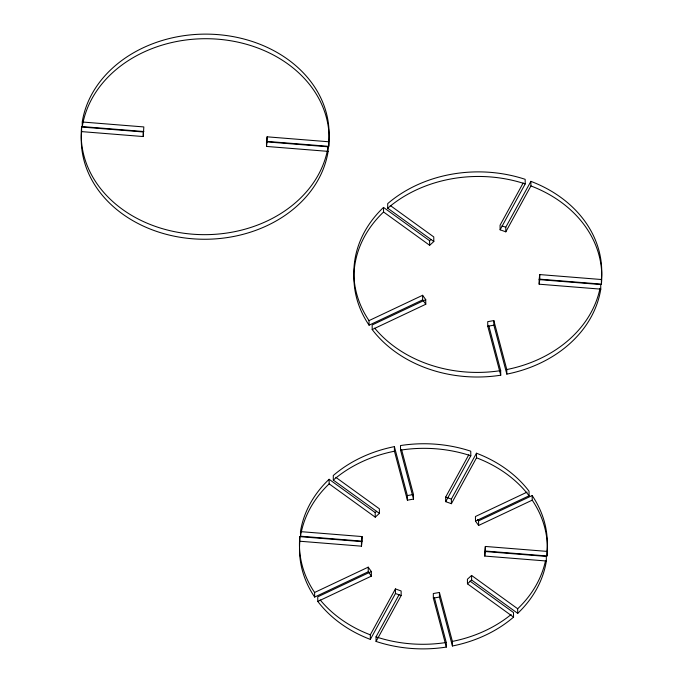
<?xml version="1.0" encoding="UTF-8"?>
<svg xmlns="http://www.w3.org/2000/svg" width="683" height="683" viewBox="0 0 683 683"><rect width="100%" height="100%" fill="white"/><g stroke="black" fill="none" stroke-linecap="round" stroke-linejoin="round"><path stroke-width="1.02" d="M143.242 136.549L143.191 131.964L81.593 127.021L81.636 131.614L143.242 136.549L143.831 126.936L83.292 122.078M266.472 141.851L328.071 146.794L328.122 151.378L266.515 146.435L266.472 141.851L267.113 136.822L328.711 141.765L328.762 146.35L267.164 141.407L267.113 136.822M266.515 146.435L267.164 141.407M361.427 541.593L362.067 536.565L300.469 531.622L300.52 536.206L362.118 541.149L361.478 546.178L299.871 541.235L299.828 536.65L361.427 541.593L361.478 546.178M484.708 551.48L546.306 556.414L546.357 561.008L484.751 556.064L484.708 551.48L485.348 546.451L546.955 551.386L546.998 555.979L485.4 551.036L485.348 546.451M484.751 556.064L485.4 551.036M539.118 279.603L600.716 284.546L600.767 289.14L539.16 284.196L539.118 279.603L539.758 274.575L601.364 279.518L601.407 284.111L539.809 279.168L539.758 274.575M539.16 284.196L539.809 279.168M523.161 182.993L500.067 225.211L500.11 229.804L505.821 231.827L530.93 185.938L530.879 181.345A123.939 100.273 -0.6 0 1 601.364 279.518M500.11 229.804L525.218 183.906L525.167 179.322A123.939 100.273 -0.6 0 0 387.688 203.628L387.731 208.221L433.816 241.526L429.65 245.299L383.564 211.995L383.513 207.41L429.598 240.715L429.65 245.299M505.821 231.827L505.77 227.243L530.879 181.345M368.205 567.163L368.248 571.756L314.667 597.062L314.615 592.477L368.205 567.163L371.33 571.526L317.749 596.84L317.791 601.424A123.939 100.273 -0.6 0 0 370.357 639.408L370.306 634.823L395.414 588.925L401.126 590.957L401.169 595.542L376.068 641.439A123.939 100.273 -0.6 0 0 446.323 647.074L446.272 642.481L434.388 597.616M478.621 525.458L478.578 520.873L532.159 495.559L532.211 500.152L478.621 525.458L475.496 521.103L529.077 495.79L529.035 491.197A123.939 100.273 -0.6 0 0 476.469 453.213L476.521 457.806L451.412 503.695L445.7 501.672L445.658 497.079L468.751 454.861M370.357 639.408L395.457 593.518L395.414 588.925M445.7 501.672L470.809 455.774L470.758 451.19A123.939 100.273 -0.6 0 0 400.503 445.555L400.545 450.14L413.514 499.094L407.409 500.169L394.441 451.224L394.39 446.631A123.939 100.273 -0.6 0 0 333.278 475.505L333.321 480.089L379.406 513.394L375.24 517.168L329.155 483.863L329.104 479.278L375.189 512.583L375.24 517.168M376.068 641.439L376.017 636.846L399.111 594.628M451.412 503.695L451.361 499.111L476.469 453.213M429.598 240.715L430.99 239.451M375.189 512.583L376.581 511.319M471.586 575.453L471.637 580.046L517.723 613.351L517.671 608.758L471.586 575.453L467.42 579.235L467.462 583.82L513.548 617.125A123.939 100.273 -0.6 0 1 452.428 645.99L439.468 597.044L439.417 592.46L433.312 593.536L433.355 598.129L446.323 647.074M467.462 583.82L471.637 580.046M422.615 295.295L422.657 299.88L369.076 325.193L369.025 320.609L422.615 295.295L425.74 299.658L425.791 304.242L372.201 329.556L372.158 324.963L425.74 299.658M527.114 492.101L475.445 516.51L475.496 521.103M317.791 601.424L371.381 576.119L371.33 571.526M600.767 289.14A123.939 100.273 -0.6 0 1 506.837 374.122L506.795 369.537L493.826 320.583L487.722 321.667L487.764 326.252L500.733 375.206A123.939 100.273 -0.6 0 1 372.201 329.556M487.764 326.252L493.877 325.176L493.826 320.583M407.409 500.169L407.358 495.585L413.471 494.501L401.578 449.636M433.355 598.129L439.468 597.044M328.711 141.765A123.939 100.273 -0.6 0 0 217.92 34.611A123.939 100.273 -0.6 0 0 82.233 121.992L82.284 126.586L143.882 131.52M501.971 225.885L505.77 227.243M445.658 497.079L451.361 499.111M395.457 593.518L401.169 595.542M390.249 205.481L433.773 236.933L433.816 241.526M335.84 477.349L379.364 508.809L379.406 513.394M469.981 581.079L513.505 612.54L513.548 617.125M422.657 299.88L425.791 304.242M477.528 519.422L478.578 520.873M368.248 571.756L371.381 576.119M493.877 325.176L506.837 374.122M488.797 325.748L500.682 370.613L500.733 375.206M439.417 592.46L452.385 641.405L452.428 645.99M394.39 446.631L407.358 495.585M413.471 494.501L413.514 499.094M362.067 536.565L362.118 541.149M82.284 126.586A123.939 100.273 -0.6 0 1 217.971 39.196A123.939 100.273 -0.6 0 1 328.762 146.35M328.122 151.378A123.939 100.273 -0.6 0 1 192.427 238.768A123.939 100.273 -0.6 0 1 81.636 131.614M328.071 146.794A123.939 100.273 -0.6 0 1 192.384 234.175A123.939 100.273 -0.6 0 1 81.593 127.021M530.93 185.938A123.939 100.273 -0.6 0 1 601.407 284.111M369.076 325.193A123.939 100.273 -0.6 0 1 383.564 211.995M387.731 208.221A123.939 100.273 -0.6 0 1 525.218 183.906M600.033 288.286A123.939 100.273 -0.6 0 1 506.795 369.537M500.682 370.613A123.939 100.273 -0.6 0 1 374.677 328.139M369.025 320.609A123.939 100.273 -0.6 0 1 383.513 207.41M532.211 500.152A123.939 100.273 -0.6 0 1 546.998 555.979M546.357 561.008A123.939 100.273 -0.6 0 1 517.723 613.351M314.667 597.062A123.939 100.273 -0.6 0 1 299.871 541.235M300.52 536.206A123.939 100.273 -0.6 0 1 329.155 483.863M333.321 480.089A123.939 100.273 -0.6 0 1 394.441 451.224M400.545 450.14A123.939 100.273 -0.6 0 1 470.809 455.774M476.521 457.806A123.939 100.273 -0.6 0 1 529.077 495.79M532.159 495.559A123.939 100.273 -0.6 0 1 546.955 551.386M545.546 560.512A123.939 100.273 -0.6 0 1 517.671 608.758M511.123 614.521A123.939 100.273 -0.6 0 1 452.385 641.405M446.272 642.481A123.939 100.273 -0.6 0 1 376.017 636.846M370.306 634.823A123.939 100.273 -0.6 0 1 320.19 599.93M314.615 592.477A123.939 100.273 -0.6 0 1 299.828 536.65M300.469 531.622A123.939 100.273 -0.6 0 1 329.104 479.278"/></g></svg>
